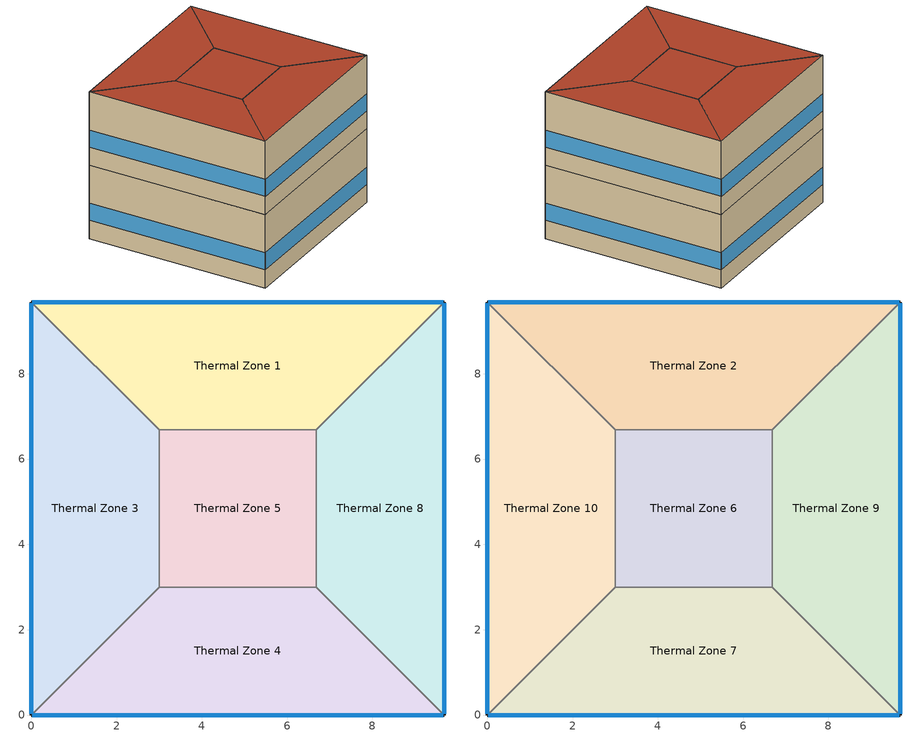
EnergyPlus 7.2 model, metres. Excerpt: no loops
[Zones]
Thermal Zone 3
 floor ground (000_ExtSlabCarpet_4in_ClimateZone 1-8): 0,0 0,9.68 3,6.68 3,3 z0
 wall outside (ASHRAE_189.1-2009_ExtWall_SteelFrame_ClimateZone 4-8): 0,9.68 0,0 z0:4
 wall to Thermal Zone 4 (000_Interior Wall): 0,0 3,3 z0:4
 wall to Thermal Zone 1 (000_Interior Wall): 3,6.68 0,9.68 z0:4
 wall to Thermal Zone 5 (000_Interior Wall): 3,3 3,6.68 z0:4
 window (ASHRAE_189.1-2009_ExtWindow_ClimateZone 4-5): 0,9.66 0,0.03 z1:1.92
Thermal Zone 5
 floor ground (000_ExtSlabCarpet_4in_ClimateZone 1-8): 3,3 3,6.68 6.68,6.68 6.68,3 z0
 wall to Thermal Zone 8 (000_Interior Wall): 6.68,3 6.68,6.68 z0:4
 wall to Thermal Zone 4 (000_Interior Wall): 3,3 6.68,3 z0:4
 wall to Thermal Zone 1 (000_Interior Wall): 6.68,6.68 3,6.68 z0:4
Thermal Zone 4
 floor ground (000_ExtSlabCarpet_4in_ClimateZone 1-8): 9.68,0 0,0 3,3 6.68,3 z0
 wall outside (ASHRAE_189.1-2009_ExtWall_SteelFrame_ClimateZone 4-8): 0,0 9.68,0 z0:4
 wall to Thermal Zone 8 (000_Interior Wall): 9.68,0 6.68,3 z0:4
 window (ASHRAE_189.1-2009_ExtWindow_ClimateZone 4-5): 0.03,0 9.66,0 z1:1.92
Thermal Zone 1
 floor ground (000_ExtSlabCarpet_4in_ClimateZone 1-8): 0,9.68 9.68,9.68 6.68,6.68 3,6.68 z0
 wall outside (ASHRAE_189.1-2009_ExtWall_SteelFrame_ClimateZone 4-8): 9.68,9.68 0,9.68 z0:4
 wall to Thermal Zone 8 (000_Interior Wall): 6.68,6.68 9.68,9.68 z0:4
 window (ASHRAE_189.1-2009_ExtWindow_ClimateZone 4-5): 9.66,9.68 0.03,9.68 z1:1.92
Thermal Zone 8
 floor ground (000_ExtSlabCarpet_4in_ClimateZone 1-8): 9.68,9.68 9.68,0 6.68,3 6.68,6.68 z0
 wall outside (ASHRAE_189.1-2009_ExtWall_SteelFrame_ClimateZone 4-8): 9.68,0 9.68,9.68 z0:4
 window (ASHRAE_189.1-2009_ExtWindow_ClimateZone 4-5): 9.68,0.03 9.68,9.66 z1:1.92
Thermal Zone 7
 floor to Thermal Zone 4 (000_Interior Floor): 9.68,0 0,0 3,3 6.68,3 z4
 wall outside (ASHRAE_189.1-2009_ExtWall_SteelFrame_ClimateZone 4-8): 0,0 9.68,0 z4:8
 wall to Thermal Zone 6 (000_Interior Wall): 6.68,3 3,3 z4:8
 wall to Thermal Zone 9 (000_Interior Wall): 9.68,0 6.68,3 z4:8
 wall to Thermal Zone 10 (000_Interior Wall): 3,3 0,0 z4:8
 window (ASHRAE_189.1-2009_ExtWindow_ClimateZone 4-5): 0.03,0 9.66,0 z5:5.92
 roof outside (ASHRAE_189.1-2009_ExtRoof_IEAD_ClimateZone 2-5): 6.68,3 3,3 0,0 9.68,0 z8
Thermal Zone 2
 floor to Thermal Zone 1 (000_Interior Floor): 0,9.68 9.68,9.68 6.68,6.68 3,6.68 z4
 wall outside (ASHRAE_189.1-2009_ExtWall_SteelFrame_ClimateZone 4-8): 9.68,9.68 0,9.68 z4:8
 wall to Thermal Zone 6 (000_Interior Wall): 3,6.68 6.68,6.68 z4:8
 wall to Thermal Zone 9 (000_Interior Wall): 6.68,6.68 9.68,9.68 z4:8
 wall to Thermal Zone 10 (000_Interior Wall): 0,9.68 3,6.68 z4:8
 window (ASHRAE_189.1-2009_ExtWindow_ClimateZone 4-5): 9.66,9.68 0.03,9.68 z5:5.92
 roof outside (ASHRAE_189.1-2009_ExtRoof_IEAD_ClimateZone 2-5): 3,6.68 6.68,6.68 9.68,9.68 0,9.68 z8
Thermal Zone 6
 floor to Thermal Zone 5 (000_Interior Floor): 3,3 3,6.68 6.68,6.68 6.68,3 z4
 wall to Thermal Zone 10 (000_Interior Wall): 3,6.68 3,3 z4:8
 wall to Thermal Zone 9 (000_Interior Wall): 6.68,3 6.68,6.68 z4:8
 roof outside (ASHRAE_189.1-2009_ExtRoof_IEAD_ClimateZone 2-5): 6.68,3 6.68,6.68 3,6.68 3,3 z8
Thermal Zone 10
 floor to Thermal Zone 3 (000_Interior Floor): 0,0 0,9.68 3,6.68 3,3 z4
 wall outside (ASHRAE_189.1-2009_ExtWall_SteelFrame_ClimateZone 4-8): 0,9.68 0,0 z4:8
 window (ASHRAE_189.1-2009_ExtWindow_ClimateZone 4-5): 0,9.66 0,0.03 z5:5.92
 roof outside (ASHRAE_189.1-2009_ExtRoof_IEAD_ClimateZone 2-5): 3,3 3,6.68 0,9.68 0,0 z8
Thermal Zone 9
 floor to Thermal Zone 8 (000_Interior Floor): 9.68,9.68 9.68,0 6.68,3 6.68,6.68 z4
 wall outside (ASHRAE_189.1-2009_ExtWall_SteelFrame_ClimateZone 4-8): 9.68,0 9.68,9.68 z4:8
 window (ASHRAE_189.1-2009_ExtWindow_ClimateZone 4-5): 9.68,0.03 9.68,9.66 z5:5.92
 roof outside (ASHRAE_189.1-2009_ExtRoof_IEAD_ClimateZone 2-5): 6.68,6.68 6.68,3 9.68,0 9.68,9.68 z8
[Site:Location]
Phoenix Sky Harbor Intl Ap_AZ_USA Design_Conditions: Latitude {deg}=33.45; Longitude {deg}=-111.98; Time Zone {hr}=-7; Elevation {m}=337
[SizingPeriod:DesignDay] Day of Month=21; Dry-Bulb Temperature Range Modifier Type=DefaultMultipliers; Barometric Pressure {Pa}=97342; Rain Indicator=No; Snow Indicator=No; Daylight Saving Time Indicator=No
Name | Month | Day Type | Maximum Dry-Bulb Temperature {C} | Daily Dry-Bulb Temperature Range {deltaC} | Humidity Condition Type | Wetbulb or DewPoint at Maximum Dry-Bulb {C} | Wind Speed {m/s} | Wind Direction {deg} | Solar Model Indicator | ASHRAE Clear Sky Optical Depth for Beam Irradiance (taub) | ASHRAE Clear Sky Optical Depth for Diffuse Irradiance (taud) | Sky Clearness
Phoenix Sky Harbor Intl Ap Ann Clg 1% Condns WB=>MDB | 7 | SummerDesignDay | 35.4 | 12 | Wetbulb | 24 | 4.1 | 260 | ASHRAETau | 0.588 | 1.653
Phoenix Sky Harbor Intl Ap Ann Hum_n 99.6% Condns DP=>MCDB | 12 | WinterDesignDay | 15.4 | 0 | Dewpoint | -14.5 | 1.7 | 100 | ASHRAEClearSky |  |  | 0
Phoenix Sky Harbor Intl Ap Ann Clg 2% Condns WB=>MDB | 7 | SummerDesignDay | 35.1 | 12 | Wetbulb | 23.5 | 4.1 | 260 | ASHRAETau | 0.588 | 1.653
Phoenix Sky Harbor Intl Ap Ann Clg .4% Condns DB=>MWB | 7 | SummerDesignDay | 43.4 | 12 | Wetbulb | 21.1 | 4.1 | 260 | ASHRAETau | 0.588 | 1.653
[Building]
Building 1
[Material] Thermal Absorptance=0.9
Name | Roughness | Thickness {m} | Conductivity {W/m-K} | Density {kg/m3} | Specific Heat {J/kg-K} | Solar Absorptance | Visible Absorptance
Roof Membrane | VeryRough | 0.0095 | 0.16 | 1121.29 | 1460 | 0.7 | 0.7
Metal Decking | MediumSmooth | 0.0015 | 45.006 | 7680 | 418.4 | 0.7 | 0.3
000_M11 100mm lightweight concrete | MediumRough | 0.1016 | 0.53 | 1280 | 840 | 0.7 | 0.7
000_G01a 19mm gypsum board | MediumSmooth | 0.019 | 0.16 | 800 | 1090 | 0.7 | 0.7
Roof Insulation [21] | MediumRough | 0.2105 | 0.049 | 265 | 836.8 | 0.7 | 0.7
MAT-CC05 4 HW CONCRETE | Rough | 0.1016 | 1.311 | 2240 | 836.8 | 0.7 | 0.7
Wall Insulation [39] | MediumRough | 0.1184 | 0.045 | 265 | 836.8 | 0.7 | 0.7
1/2IN Gypsum | Smooth | 0.0127 | 0.16 | 784.9 | 830 | 0.92 | 0.92
000_F16 Acoustic tile | MediumSmooth | 0.0191 | 0.06 | 368 | 590 | 0.7 | 0.7
[Material:AirGap]
Name | Thermal Resistance {m2-K/W}
000_F04 Wall air space resistance | 0.15
000_F05 Ceiling air space resistance | 0.18
[Material:NoMass] Thermal Absorptance=0.9; Solar Absorptance=0.7
Name | Roughness | Thermal Resistance {m2-K/W} | Visible Absorptance
CP02 CARPET PAD | VeryRough | 0.2165 | 0.8
MAT-SHEATH | Rough | 0.3626 | 0.7
[WindowMaterial:Glazing]
Theoretical Glass [207]: Optical Data Type=SpectralAverage; Thickness {m}=0.003; Solar Transmittance at Normal Incidence=0.3311; Front Side Solar Reflectance at Normal Incidence=0.6189; Back Side Solar Reflectance at Normal Incidence=0.6189; Visible Transmittance at Normal Incidence=0.44; Front Side Visible Reflectance at Normal Incidence=0.51; Back Side Visible Reflectance at Normal Incidence=0.51; Infrared Transmittance at Normal Incidence=0; Front Side Infrared Hemispherical Emissivity=0.9; Back Side Infrared Hemispherical Emissivity=0.9; Conductivity {W/m-K}=0.0133; Dirt Correction Factor for Solar and Visible Transmittance=1; Solar Diffusing=No
[Construction]
ASHRAE_189.1-2009_ExtRoof_IEAD_ClimateZone 2-5: Roof Membrane, Roof Insulation [21], Metal Decking
ASHRAE_189.1-2009_ExtWall_SteelFrame_ClimateZone 4-8: MAT-SHEATH, Wall Insulation [39], 1/2IN Gypsum
000_Interior Floor: 000_F16 Acoustic tile, 000_F05 Ceiling air space resistance, 000_M11 100mm lightweight concrete
ASHRAE_189.1-2009_ExtWindow_ClimateZone 4-5: Theoretical Glass [207]
000_ExtSlabCarpet_4in_ClimateZone 1-8: MAT-CC05 4 HW CONCRETE, CP02 CARPET PAD
000_Interior Wall: 000_G01a 19mm gypsum board, 000_F04 Wall air space resistance, 000_G01a 19mm gypsum board
[AvailabilityManager:Scheduled]
Name | Schedule
AvailabilityManager:Scheduled {57b0a3fe-3dff-443c-829c-9bfca1ad0197} | Schedule:Compact {e39949e5-6fd1-4f47-97f9-62fcea10b671}
AvailabilityManager:Scheduled {1a50b79f-98cc-4ed4-814f-e0f34f520a1d} | Schedule:Compact {17a8e698-7dc7-4966-a052-c7d168b71e59}
[Zone]
Thermal Zone 7; Thermal Zone 3; Thermal Zone 5; Thermal Zone 4; Thermal Zone 2; Thermal Zone 6; Thermal Zone 10; Thermal Zone 9; Thermal Zone 1; Thermal Zone 8
[Schedule:Compact]
Schedule:Compact {e39949e5-6fd1-4f47-97f9-62fcea10b671}; Schedule:Compact {17a8e698-7dc7-4966-a052-c7d168b71e59}: Through: 12/31, For: AllDays, Until: 24:00, 1
